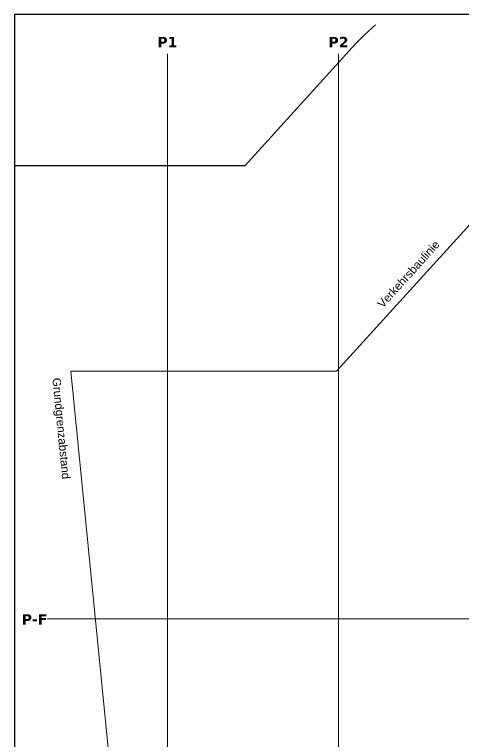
# Model space of a CAD drawing. Extents: x -1067 to 23308, y -6822 to 57810.
# Drawn here: x -1062.4 to -844.5, y 212.4 to 565.5 of the extents above; entities that cross this region are included whole.
import ezdxf
from ezdxf.lldxf.tags import DXFTag

# ---------------------------------------------------------------- set-up
doc = ezdxf.new("R2010")
doc.units = 0
doc.layers.get('0').update_dxf_attribs({"lineweight": 13})
for name, color, linetype, lineweight, true_color in [('A-DETL-____-OTLN', 5, 'Continuous', 9, 0x0000ff), ('C-PROP-LINE-OTLN', 7, '_Grundgrenze_', 25, 0x800000), ('S-GRID-____-IDEN', 7, 'Continuous', 9, 0x5555aa)]:
    doc.layers.add(name, color=color, linetype=linetype, lineweight=lineweight, true_color=true_color)
doc.layers.add('S-GRID-____-OTLN', color=7, linetype='Continuous', lineweight=5)
doc.layers.add('Text', color=7, linetype='Continuous', lineweight=5)
doc.styles.get("Standard").update_dxf_attribs({"font": 'arial.ttf'})
tags = doc.linetypes.add('_Grundgrenze_', pattern=[0.45, 0.2, -0.05, 0.05, -0.05, 0.05, -0.05]).pattern_tags.tags
tags[14:15] = [DXFTag(74, 4), DXFTag(75, 0), DXFTag(340, '0'), DXFTag(46, 1.0), DXFTag(50, 0.0), DXFTag(44, 0.0), DXFTag(45, 0.0)]
tags[12:13] = [DXFTag(74, 4), DXFTag(75, 0), DXFTag(340, '0'), DXFTag(46, 1.0), DXFTag(50, 0.0), DXFTag(44, 0.0), DXFTag(45, 0.0)]
tags[10:11] = [DXFTag(74, 4), DXFTag(75, 0), DXFTag(340, '0'), DXFTag(46, 1.0), DXFTag(50, 0.0), DXFTag(44, 0.0), DXFTag(45, 0.0)]
tags[8:9] = [DXFTag(74, 4), DXFTag(75, 0), DXFTag(340, '0'), DXFTag(46, 1.0), DXFTag(50, 0.0), DXFTag(44, 0.0), DXFTag(45, 0.0)]
tags[6:7] = [DXFTag(74, 4), DXFTag(75, 0), DXFTag(340, '0'), DXFTag(46, 1.0), DXFTag(50, 0.0), DXFTag(44, 0.0), DXFTag(45, 0.0)]
tags[4:5] = [DXFTag(74, 4), DXFTag(75, 0), DXFTag(340, '0'), DXFTag(46, 1.0), DXFTag(50, 0.0), DXFTag(44, 0.0), DXFTag(45, 0.0)]
tags = doc.linetypes.add('_Rasterlinie_', pattern=[0.375, 0.2, -0.05, 0.075, -0.05]).pattern_tags.tags
tags[10:11] = [DXFTag(74, 4), DXFTag(75, 0), DXFTag(340, '0'), DXFTag(46, 1.0), DXFTag(50, 0.0), DXFTag(44, 0.0), DXFTag(45, 0.0)]
tags[8:9] = [DXFTag(74, 4), DXFTag(75, 0), DXFTag(340, '0'), DXFTag(46, 1.0), DXFTag(50, 0.0), DXFTag(44, 0.0), DXFTag(45, 0.0)]
tags[6:7] = [DXFTag(74, 4), DXFTag(75, 0), DXFTag(340, '0'), DXFTag(46, 1.0), DXFTag(50, 0.0), DXFTag(44, 0.0), DXFTag(45, 0.0)]
tags[4:5] = [DXFTag(74, 4), DXFTag(75, 0), DXFTag(340, '0'), DXFTag(46, 1.0), DXFTag(50, 0.0), DXFTag(44, 0.0), DXFTag(45, 0.0)]
tags = doc.linetypes.add('_Strichliert - Fein_', pattern=[0.15, 0.1, -0.05]).pattern_tags.tags
tags[6:7] = [DXFTag(74, 4), DXFTag(75, 0), DXFTag(340, '0'), DXFTag(46, 1.0), DXFTag(50, 0.0), DXFTag(44, 0.0), DXFTag(45, 0.0)]
tags[4:5] = [DXFTag(74, 4), DXFTag(75, 0), DXFTag(340, '0'), DXFTag(46, 1.0), DXFTag(50, 0.0), DXFTag(44, 0.0), DXFTag(45, 0.0)]

# ---------------------------------------------------------------- blocks, each defined once
blk = doc.blocks.new('Referenz-A0UJ2E68XE', base_point=(-1062.18, -175.86))
at = {"layer": 'A-DETL-____-OTLN', "color": 0, "linetype": '_Strichliert - Fein_', "ltscale": 0.13}
for p, q in [((-828.99, 477.26), (-906.2, 392.26)), ((-1035.16, 392.26), (-978.95, -172.39)), ((-906.2, 392.26), (-1035.16, 392.26))]:
    blk.add_line(p, q, dxfattribs=at)
at = {"layer": 'C-PROP-LINE-OTLN', "color": 0, "linetype": '_Grundgrenze_', "lineweight": -2, "ltscale": 0.25}
for p, q in [((-888.75, 559.3), (-892.92, 555.38)), ((-887.27, 560.56), (-888.75, 559.3)), ((-892.92, 555.38), (-896.88, 551.24)), ((-950.46, 492.26), (-896.88, 551.24)), ((-1062.18, 492.26), (-950.46, 492.26))]:
    blk.add_line(p, q, dxfattribs=at)
at = {"layer": 'S-GRID-____-OTLN', "color": 0, "linetype": '_Rasterlinie_', "ltscale": 0.13}
for p, q in [((-988.14, -172.39), (-988.14, 546.38)), ((-905.1, -172.39), (-905.1, 546.38)), ((-1046.54, 271.88), (-144.67, 271.88))]:
    blk.add_line(p, q, dxfattribs=at)
at = {"layer": 'S-GRID-____-IDEN', "color": 0, "linetype": 'Continuous', "lineweight": 5, "ltscale": 0.13, "char_height": 5, "attachment_point": 1}
for s, insert in [('{\\fVerdana|b1|i0;P1}', (-993.14, 554.67)), ('{\\fVerdana|b1|i0;P2}', (-910.09, 554.67)), ('{\\fVerdana|b1|i0;P-F}', (-1058.99, 274.17))]:
    blk.add_mtext(s, dxfattribs=dict(at, insert=insert))
at = {"layer": 'Text', "color": 0, "linetype": 'Continuous', "ltscale": 0.13, "char_height": 4, "attachment_point": 1}
for s, insert, rotation in [('{\\fArial;Verkehrsbaulinie}', (-886.64, 425.27), 48), ('{\\fArial;Grundgrenzabstand}', (-1040.07, 389.21), 275.5398)]:
    blk.add_mtext(s, dxfattribs=dict(at, insert=insert, rotation=rotation))

msp = doc.modelspace()

# ---------------------------------------------------------------- linework, layer by layer
at = {"color": 0, "linetype": 'ByBlock', "lineweight": -2, "ltscale": 0.13}
for p, q in [((-1062.42, 565.53), (-1062.42, -174.47)), ((607.58, 565.53), (-1062.42, 565.53))]:
    msp.add_line(p, q, dxfattribs=at)

# ---------------------------------------------------------------- block references
at = {"color": 9, "lineweight": 25, "ltscale": 0.25, "true_color": 0xc0c0c0}
msp.add_blockref('Referenz-A0UJ2E68XE', (-1062.18, -175.86), dxfattribs=at)

doc.saveas('drawing.dxf')
